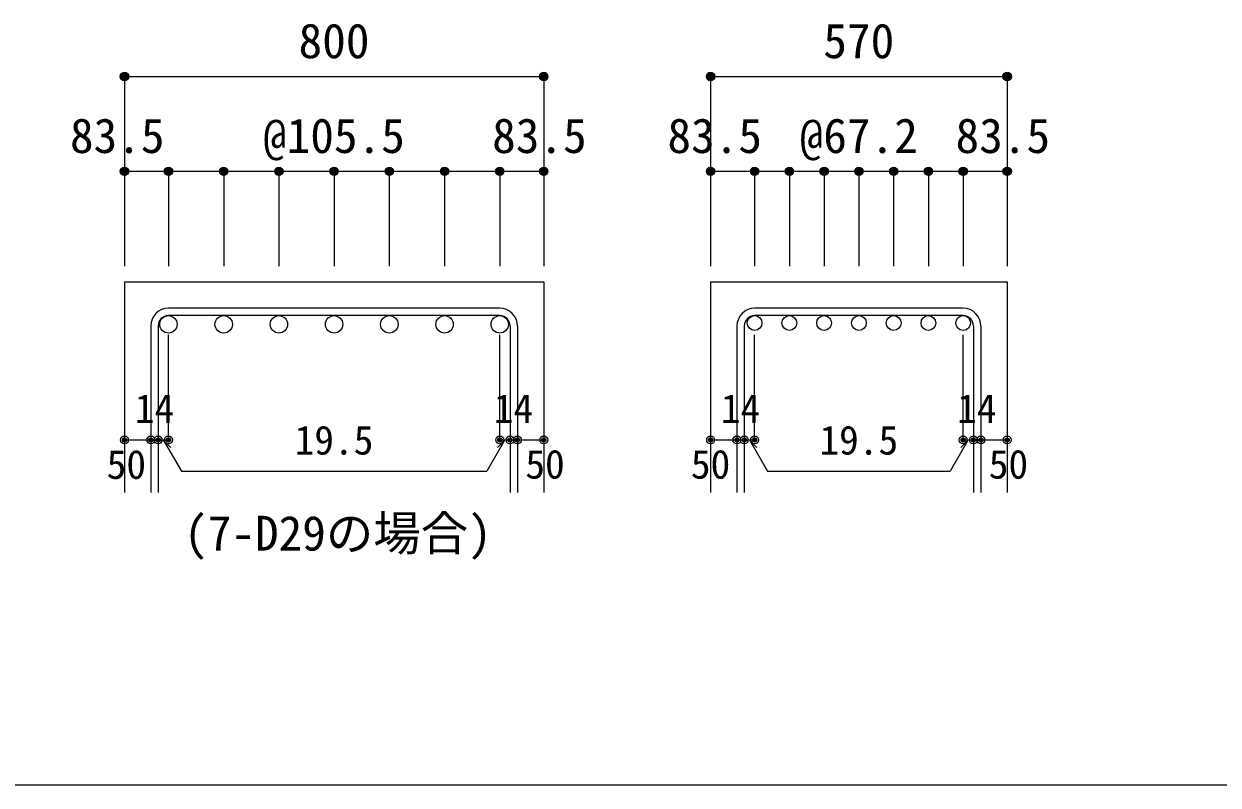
# Model space of a CAD drawing. Units: millimetres at full size, sheet at 1:30. Extents: x -5973 to 5954, y -4195 to 4201.
# Drawn here: x -1033 to 1234, y -4195 to -2750 of the extents above; entities that cross this region are included whole.
import ezdxf
from ezdxf.enums import TextEntityAlignment as Align

# ---------------------------------------------------------------- set-up
doc = ezdxf.new("R2010")
doc.units = ezdxf.units.MM
doc.header["$LTSCALE"] = 30
doc.header["$PDMODE"] = 32
doc.header["$PDSIZE"] = 15
for name, color, linetype in [('0-1', 2, 'Continuous'), ('0-5', 7, 'Continuous'), ('0-6', 7, 'Continuous'), ('0-7', 4, 'Continuous'), ('0-D', 4, 'Continuous'), ('F-0_枠', 6, 'Continuous')]:
    doc.layers.add(name, color=color, linetype=linetype)
doc.styles.add('ＭＳ ゴシック', font='')
doc.styles.get('ＭＳ ゴシック').set_extended_font_data('MS Gothic')

msp = doc.modelspace()

# ---------------------------------------------------------------- linework, layer by layer
at = {"layer": '0-1'}
for p, q in [((-841.87, -3239.89), (-841.87, -3639.89)), ((-841.87, -3239.89), (-45.87, -3239.89)), ((-45.87, -3239.89), (-45.87, -3639.89)), ((270.94, -3239.89), (270.94, -3639.89)), ((270.94, -3239.89), (833.94, -3239.89)), ((833.94, -3239.89), (833.94, -3639.89))]:
    msp.add_line(p, q, dxfattribs=at)
at = {"layer": '0-5', "color": 3}
for centre, radius in [((-758.37, -3320.39), 16.5), ((-653.54, -3320.39), 16.5), ((-548.7, -3320.39), 16.5), ((-443.87, -3320.39), 16.5), ((-339.04, -3320.39), 16.5), ((-234.2, -3320.39), 16.5), ((-129.37, -3320.39), 16.5), ((354.44, -3317.89), 14), ((420.44, -3317.89), 14), ((486.44, -3317.89), 14), ((552.44, -3317.89), 14), ((618.44, -3317.89), 14), ((684.44, -3317.89), 14), ((750.44, -3317.89), 14)]:
    msp.add_circle(centre, radius, dxfattribs=at)
at = {"layer": '0-6'}
for p, q in [((-129.37, -3289.89), (-758.37, -3289.89)), ((-129.37, -3303.89), (-758.37, -3303.89)), ((750.44, -3289.89), (354.44, -3289.89)), ((750.44, -3303.89), (354.44, -3303.89)), ((-791.87, -3323.39), (-791.87, -3639.89)), ((-777.87, -3323.39), (-777.87, -3639.89)), ((-109.87, -3323.39), (-109.87, -3639.89)), ((-95.87, -3323.39), (-95.87, -3639.89)), ((320.94, -3323.39), (320.94, -3639.89)), ((334.94, -3323.39), (334.94, -3639.89)), ((769.94, -3323.39), (769.94, -3639.89)), ((783.94, -3323.39), (783.94, -3639.89))]:
    msp.add_line(p, q, dxfattribs=at)
for centre, radius, start, end in [((-758.37, -3323.39), 33.5, 90, 180), ((-758.37, -3323.39), 19.5, 90, 180), ((-129.37, -3323.39), 33.5, 0, 90), ((-129.37, -3323.39), 19.5, 0, 90), ((354.44, -3323.39), 33.5, 90, 180), ((354.44, -3323.39), 19.5, 90, 180), ((750.44, -3323.39), 33.5, 0, 90), ((750.44, -3323.39), 19.5, 0, 90)]:
    msp.add_arc(centre, radius, start, end, dxfattribs=at)
at = {"layer": '0-D'}
for p, q in [((-841.87, -2849.89), (-45.87, -2849.89)), ((-45.87, -2849.89), (-45.87, -3029.89)), ((-45.87, -2849.89), (-45.87, -3029.89)), ((270.94, -2849.89), (833.94, -2849.89)), ((833.94, -2849.89), (833.94, -3029.89)), ((833.94, -2849.89), (833.94, -3029.89)), ((-758.37, -3029.89), (-841.87, -3029.89)), ((-758.37, -3029.89), (-758.37, -3209.89)), ((-443.87, -3029.89), (-758.37, -3029.89)), ((-653.54, -3029.89), (-653.54, -3209.89)), ((-548.7, -3029.89), (-548.7, -3209.89)), ((-129.37, -3029.89), (-443.87, -3029.89)), ((-443.87, -3029.89), (-443.87, -3209.89)), ((-339.04, -3029.89), (-339.04, -3209.89)), ((-234.2, -3029.89), (-234.2, -3209.89)), ((-129.37, -3029.89), (-129.37, -3209.89)), ((-45.87, -3029.89), (-129.37, -3029.89)), ((-45.87, -3029.89), (-45.87, -3209.89)), ((-45.87, -3029.89), (-45.87, -3209.89)), ((354.44, -3029.89), (270.94, -3029.89)), ((354.44, -3029.89), (354.44, -3209.89)), ((552.44, -3029.89), (354.44, -3029.89)), ((420.44, -3029.89), (420.44, -3209.89)), ((486.44, -3029.89), (486.44, -3209.89)), ((552.44, -3029.89), (552.44, -3209.89)), ((750.44, -3029.89), (552.44, -3029.89)), ((618.44, -3029.89), (618.44, -3209.89)), ((684.44, -3029.89), (684.44, -3209.89)), ((750.44, -3029.89), (750.44, -3209.89)), ((833.94, -3029.89), (750.44, -3029.89)), ((833.94, -3029.89), (833.94, -3209.89)), ((833.94, -3029.89), (833.94, -3209.89)), ((-129.37, -3539.89), (-129.37, -3340.56)), ((750.44, -3539.89), (750.44, -3340.56)), ((-841.87, -3539.89), (-791.87, -3539.89)), ((-768.12, -3539.89), (-733.9, -3599.17)), ((-768.12, -3539.89), (-753.98, -3554.04)), ((-119.62, -3539.89), (-153.84, -3599.17)), ((-119.62, -3539.89), (-133.76, -3554.04)), ((-129.37, -3539.89), (-45.87, -3539.89)), ((-109.87, -3539.89), (-95.87, -3539.89)), ((270.94, -3539.89), (320.94, -3539.89)), ((344.69, -3539.89), (378.91, -3599.17)), ((344.69, -3539.89), (358.83, -3554.04)), ((760.19, -3539.89), (725.96, -3599.17)), ((760.19, -3539.89), (746.04, -3554.04)), ((750.44, -3539.89), (833.94, -3539.89)), ((769.94, -3539.89), (783.94, -3539.89)), ((-733.9, -3599.17), (-153.84, -3599.17)), ((378.91, -3599.17), (725.96, -3599.17))]:
    msp.add_line(p, q, dxfattribs=at)
for points in [[(-841.87, -2849.89), (-841.87, -3029.89), (-841.87, -3209.89)], [(270.94, -2849.89), (270.94, -3029.89), (270.94, -3209.89)], [(-791.87, -3539.89), (-758.37, -3539.89), (-758.37, -3340.56)], [(320.94, -3539.89), (354.44, -3539.89), (354.44, -3340.56)]]:
    msp.add_lwpolyline(points, dxfattribs=at)
for centre, radius in [((-841.87, -2849.89), 8), ((-841.87, -2849.89), 7.2), ((-841.87, -2849.89), 6.4), ((-841.87, -2849.89), 5.6), ((-841.87, -2849.89), 4.8), ((-841.87, -2849.89), 4), ((-841.87, -2849.89), 3.2), ((-841.87, -2849.89), 2.4), ((-841.87, -2849.89), 1.6), ((-841.87, -2849.89), 0.8), ((-45.87, -2849.89), 8), ((-45.87, -2849.89), 7.2), ((-45.87, -2849.89), 6.4), ((-45.87, -2849.89), 5.6), ((-45.87, -2849.89), 4.8), ((-45.87, -2849.89), 4), ((-45.87, -2849.89), 3.2), ((-45.87, -2849.89), 2.4), ((-45.87, -2849.89), 1.6), ((-45.87, -2849.89), 0.8), ((270.94, -2849.89), 8), ((270.94, -2849.89), 7.2), ((270.94, -2849.89), 6.4), ((270.94, -2849.89), 5.6), ((270.94, -2849.89), 4.8), ((270.94, -2849.89), 4), ((270.94, -2849.89), 3.2), ((270.94, -2849.89), 2.4), ((270.94, -2849.89), 1.6), ((270.94, -2849.89), 0.8), ((833.94, -2849.89), 8), ((833.94, -2849.89), 7.2), ((833.94, -2849.89), 6.4), ((833.94, -2849.89), 5.6), ((833.94, -2849.89), 4.8), ((833.94, -2849.89), 4), ((833.94, -2849.89), 3.2), ((833.94, -2849.89), 2.4), ((833.94, -2849.89), 1.6), ((833.94, -2849.89), 0.8), ((-841.87, -3029.89), 8), ((-841.87, -3029.89), 7.2), ((-841.87, -3029.89), 6.4), ((-841.87, -3029.89), 5.6), ((-841.87, -3029.89), 4.8), ((-841.87, -3029.89), 4), ((-841.87, -3029.89), 3.2), ((-841.87, -3029.89), 2.4), ((-841.87, -3029.89), 1.6), ((-841.87, -3029.89), 0.8), ((-758.37, -3029.89), 8), ((-758.37, -3029.89), 7.2), ((-758.37, -3029.89), 6.4), ((-758.37, -3029.89), 5.6), ((-758.37, -3029.89), 4.8), ((-758.37, -3029.89), 4), ((-758.37, -3029.89), 3.2), ((-758.37, -3029.89), 2.4), ((-758.37, -3029.89), 1.6), ((-758.37, -3029.89), 0.8), ((-653.54, -3029.89), 8), ((-653.54, -3029.89), 7.2), ((-653.54, -3029.89), 6.4), ((-653.54, -3029.89), 5.6), ((-653.54, -3029.89), 4.8), ((-653.54, -3029.89), 4), ((-653.54, -3029.89), 3.2), ((-653.54, -3029.89), 2.4), ((-653.54, -3029.89), 1.6), ((-653.54, -3029.89), 0.8), ((-548.7, -3029.89), 8), ((-548.7, -3029.89), 7.2), ((-548.7, -3029.89), 6.4), ((-548.7, -3029.89), 5.6), ((-548.7, -3029.89), 4.8), ((-548.7, -3029.89), 4), ((-548.7, -3029.89), 3.2), ((-548.7, -3029.89), 2.4), ((-548.7, -3029.89), 1.6), ((-548.7, -3029.89), 0.8), ((-443.87, -3029.89), 8), ((-443.87, -3029.89), 7.2), ((-443.87, -3029.89), 6.4), ((-443.87, -3029.89), 5.6), ((-443.87, -3029.89), 4.8), ((-443.87, -3029.89), 4), ((-443.87, -3029.89), 3.2), ((-443.87, -3029.89), 2.4), ((-443.87, -3029.89), 1.6), ((-443.87, -3029.89), 0.8), ((-339.04, -3029.89), 8), ((-339.04, -3029.89), 7.2), ((-339.04, -3029.89), 6.4), ((-339.04, -3029.89), 5.6), ((-339.04, -3029.89), 4.8), ((-339.04, -3029.89), 4), ((-339.04, -3029.89), 3.2), ((-339.04, -3029.89), 2.4), ((-339.04, -3029.89), 1.6), ((-339.04, -3029.89), 0.8), ((-234.2, -3029.89), 8), ((-234.2, -3029.89), 7.2), ((-234.2, -3029.89), 6.4), ((-234.2, -3029.89), 5.6), ((-234.2, -3029.89), 4.8), ((-234.2, -3029.89), 4), ((-234.2, -3029.89), 3.2), ((-234.2, -3029.89), 2.4), ((-234.2, -3029.89), 1.6), ((-234.2, -3029.89), 0.8), ((-129.37, -3029.89), 8), ((-129.37, -3029.89), 7.2), ((-129.37, -3029.89), 6.4), ((-129.37, -3029.89), 5.6), ((-129.37, -3029.89), 4.8), ((-129.37, -3029.89), 4), ((-129.37, -3029.89), 3.2), ((-129.37, -3029.89), 2.4), ((-129.37, -3029.89), 1.6), ((-129.37, -3029.89), 0.8), ((-45.87, -3029.89), 8), ((-45.87, -3029.89), 7.2), ((-45.87, -3029.89), 6.4), ((-45.87, -3029.89), 5.6), ((-45.87, -3029.89), 4.8), ((-45.87, -3029.89), 4), ((-45.87, -3029.89), 3.2), ((-45.87, -3029.89), 2.4), ((-45.87, -3029.89), 1.6), ((-45.87, -3029.89), 0.8), ((270.94, -3029.89), 8), ((270.94, -3029.89), 7.2), ((270.94, -3029.89), 6.4), ((270.94, -3029.89), 5.6), ((270.94, -3029.89), 4.8), ((270.94, -3029.89), 4), ((270.94, -3029.89), 3.2), ((270.94, -3029.89), 2.4), ((270.94, -3029.89), 1.6), ((270.94, -3029.89), 0.8), ((354.44, -3029.89), 8), ((354.44, -3029.89), 7.2), ((354.44, -3029.89), 6.4), ((354.44, -3029.89), 5.6), ((354.44, -3029.89), 4.8), ((354.44, -3029.89), 4), ((354.44, -3029.89), 3.2), ((354.44, -3029.89), 2.4), ((354.44, -3029.89), 1.6), ((354.44, -3029.89), 0.8), ((420.44, -3029.89), 8), ((420.44, -3029.89), 7.2), ((420.44, -3029.89), 6.4), ((420.44, -3029.89), 5.6), ((420.44, -3029.89), 4.8), ((420.44, -3029.89), 4), ((420.44, -3029.89), 3.2), ((420.44, -3029.89), 2.4), ((420.44, -3029.89), 1.6), ((420.44, -3029.89), 0.8), ((486.44, -3029.89), 8), ((486.44, -3029.89), 7.2), ((486.44, -3029.89), 6.4), ((486.44, -3029.89), 5.6), ((486.44, -3029.89), 4.8), ((486.44, -3029.89), 4), ((486.44, -3029.89), 3.2), ((486.44, -3029.89), 2.4), ((486.44, -3029.89), 1.6), ((486.44, -3029.89), 0.8), ((552.44, -3029.89), 8), ((552.44, -3029.89), 7.2), ((552.44, -3029.89), 6.4), ((552.44, -3029.89), 5.6), ((552.44, -3029.89), 4.8), ((552.44, -3029.89), 4), ((552.44, -3029.89), 3.2), ((552.44, -3029.89), 2.4), ((552.44, -3029.89), 1.6), ((552.44, -3029.89), 0.8), ((618.44, -3029.89), 8), ((618.44, -3029.89), 7.2), ((618.44, -3029.89), 6.4), ((618.44, -3029.89), 5.6), ((618.44, -3029.89), 4.8), ((618.44, -3029.89), 4), ((618.44, -3029.89), 3.2), ((618.44, -3029.89), 2.4), ((618.44, -3029.89), 1.6), ((618.44, -3029.89), 0.8), ((684.44, -3029.89), 8), ((684.44, -3029.89), 7.2), ((684.44, -3029.89), 6.4), ((684.44, -3029.89), 5.6), ((684.44, -3029.89), 4.8), ((684.44, -3029.89), 4), ((684.44, -3029.89), 3.2), ((684.44, -3029.89), 2.4), ((684.44, -3029.89), 1.6), ((684.44, -3029.89), 0.8), ((750.44, -3029.89), 8), ((750.44, -3029.89), 7.2), ((750.44, -3029.89), 6.4), ((750.44, -3029.89), 5.6), ((750.44, -3029.89), 4.8), ((750.44, -3029.89), 4), ((750.44, -3029.89), 3.2), ((750.44, -3029.89), 2.4), ((750.44, -3029.89), 1.6), ((750.44, -3029.89), 0.8), ((833.94, -3029.89), 8), ((833.94, -3029.89), 7.2), ((833.94, -3029.89), 6.4), ((833.94, -3029.89), 5.6), ((833.94, -3029.89), 4.8), ((833.94, -3029.89), 4), ((833.94, -3029.89), 3.2), ((833.94, -3029.89), 2.4), ((833.94, -3029.89), 1.6), ((833.94, -3029.89), 0.8), ((-841.87, -3539.89), 4), ((-841.87, -3539.89), 3.6), ((-841.87, -3539.89), 3.2), ((-791.87, -3539.89), 4), ((-791.87, -3539.89), 3.6), ((-791.87, -3539.89), 3.2), ((-777.87, -3539.89), 4), ((-777.87, -3539.89), 3.6), ((-777.87, -3539.89), 3.2), ((-758.37, -3539.89), 4), ((-758.37, -3539.89), 3.6), ((-758.37, -3539.89), 3.2), ((-129.37, -3539.89), 4), ((-129.37, -3539.89), 3.6), ((-129.37, -3539.89), 3.2), ((-109.87, -3539.89), 4), ((-109.87, -3539.89), 3.6), ((-109.87, -3539.89), 3.2), ((-95.87, -3539.89), 4), ((-95.87, -3539.89), 3.6), ((-95.87, -3539.89), 3.2), ((-45.87, -3539.89), 4), ((-45.87, -3539.89), 3.6), ((-45.87, -3539.89), 3.2), ((270.94, -3539.89), 4), ((270.94, -3539.89), 3.6), ((270.94, -3539.89), 3.2), ((320.94, -3539.89), 4), ((320.94, -3539.89), 3.6), ((320.94, -3539.89), 3.2), ((334.94, -3539.89), 4), ((334.94, -3539.89), 3.6), ((334.94, -3539.89), 3.2), ((354.44, -3539.89), 4), ((354.44, -3539.89), 3.6), ((354.44, -3539.89), 3.2), ((750.44, -3539.89), 4), ((750.44, -3539.89), 3.6), ((750.44, -3539.89), 3.2), ((769.94, -3539.89), 4), ((769.94, -3539.89), 3.6), ((769.94, -3539.89), 3.2), ((783.94, -3539.89), 4), ((783.94, -3539.89), 3.6), ((783.94, -3539.89), 3.2), ((833.94, -3539.89), 4), ((833.94, -3539.89), 3.6), ((833.94, -3539.89), 3.2), ((-841.87, -3539.89), 2.8), ((-841.87, -3539.89), 2.4), ((-841.87, -3539.89), 2), ((-841.87, -3539.89), 1.6), ((-841.87, -3539.89), 1.2), ((-841.87, -3539.89), 0.8), ((-841.87, -3539.89), 0.4), ((-791.87, -3539.89), 2.8), ((-791.87, -3539.89), 2.4), ((-791.87, -3539.89), 2), ((-791.87, -3539.89), 1.6), ((-791.87, -3539.89), 1.2), ((-791.87, -3539.89), 0.8), ((-791.87, -3539.89), 0.4), ((-777.87, -3539.89), 2.8), ((-777.87, -3539.89), 2.4), ((-777.87, -3539.89), 2), ((-777.87, -3539.89), 1.6), ((-777.87, -3539.89), 1.2), ((-777.87, -3539.89), 0.8), ((-777.87, -3539.89), 0.4), ((-758.37, -3539.89), 2.8), ((-758.37, -3539.89), 2.4), ((-758.37, -3539.89), 2), ((-758.37, -3539.89), 1.6), ((-758.37, -3539.89), 1.2), ((-758.37, -3539.89), 0.8), ((-758.37, -3539.89), 0.4), ((-129.37, -3539.89), 2.8), ((-129.37, -3539.89), 2.4), ((-129.37, -3539.89), 2), ((-129.37, -3539.89), 1.6), ((-129.37, -3539.89), 1.2), ((-129.37, -3539.89), 0.8), ((-129.37, -3539.89), 0.4), ((-109.87, -3539.89), 2.8), ((-109.87, -3539.89), 2.4), ((-109.87, -3539.89), 2), ((-109.87, -3539.89), 1.6), ((-109.87, -3539.89), 1.2), ((-109.87, -3539.89), 0.8), ((-109.87, -3539.89), 0.4), ((-95.87, -3539.89), 2.8), ((-95.87, -3539.89), 2.4), ((-95.87, -3539.89), 2), ((-95.87, -3539.89), 1.6), ((-95.87, -3539.89), 1.2), ((-95.87, -3539.89), 0.8), ((-95.87, -3539.89), 0.4), ((-45.87, -3539.89), 2.8), ((-45.87, -3539.89), 2.4), ((-45.87, -3539.89), 2), ((-45.87, -3539.89), 1.6), ((-45.87, -3539.89), 1.2), ((-45.87, -3539.89), 0.8), ((-45.87, -3539.89), 0.4), ((270.94, -3539.89), 2.8), ((270.94, -3539.89), 2.4), ((270.94, -3539.89), 2), ((270.94, -3539.89), 1.6), ((270.94, -3539.89), 1.2), ((270.94, -3539.89), 0.8), ((270.94, -3539.89), 0.4), ((320.94, -3539.89), 2.8), ((320.94, -3539.89), 2.4), ((320.94, -3539.89), 2), ((320.94, -3539.89), 1.6), ((320.94, -3539.89), 1.2), ((320.94, -3539.89), 0.8), ((320.94, -3539.89), 0.4), ((334.94, -3539.89), 2.8), ((334.94, -3539.89), 2.4), ((334.94, -3539.89), 2), ((334.94, -3539.89), 1.6), ((334.94, -3539.89), 1.2), ((334.94, -3539.89), 0.8), ((334.94, -3539.89), 0.4), ((354.44, -3539.89), 2.8), ((354.44, -3539.89), 2.4), ((354.44, -3539.89), 2), ((354.44, -3539.89), 1.6), ((354.44, -3539.89), 1.2), ((354.44, -3539.89), 0.8), ((354.44, -3539.89), 0.4), ((750.44, -3539.89), 2.8), ((750.44, -3539.89), 2.4), ((750.44, -3539.89), 2), ((750.44, -3539.89), 1.6), ((750.44, -3539.89), 1.2), ((750.44, -3539.89), 0.8), ((750.44, -3539.89), 0.4), ((769.94, -3539.89), 2.8), ((769.94, -3539.89), 2.4), ((769.94, -3539.89), 2), ((769.94, -3539.89), 1.6), ((769.94, -3539.89), 1.2), ((769.94, -3539.89), 0.8), ((769.94, -3539.89), 0.4), ((783.94, -3539.89), 2.8), ((783.94, -3539.89), 2.4), ((783.94, -3539.89), 2), ((783.94, -3539.89), 1.6), ((783.94, -3539.89), 1.2), ((783.94, -3539.89), 0.8), ((783.94, -3539.89), 0.4), ((833.94, -3539.89), 2.8), ((833.94, -3539.89), 2.4), ((833.94, -3539.89), 2), ((833.94, -3539.89), 1.6), ((833.94, -3539.89), 1.2), ((833.94, -3539.89), 0.8), ((833.94, -3539.89), 0.4)]:
    msp.add_circle(centre, radius, dxfattribs=at)
at = {"layer": '0-D', "color": 7}
for p in [(-841.87, -2849.89), (-45.87, -2849.89), (270.94, -2849.89), (833.94, -2849.89), (-841.87, -3029.89), (-758.37, -3029.89), (-653.54, -3029.89), (-548.7, -3029.89), (-443.87, -3029.89), (-339.04, -3029.89), (-234.2, -3029.89), (-129.37, -3029.89), (-45.87, -3029.89), (270.94, -3029.89), (354.44, -3029.89), (420.44, -3029.89), (486.44, -3029.89), (552.44, -3029.89), (618.44, -3029.89), (684.44, -3029.89), (750.44, -3029.89), (833.94, -3029.89), (-841.87, -3539.89), (-791.87, -3539.89), (-777.87, -3539.89), (-758.37, -3539.89), (-129.37, -3539.89), (-109.87, -3539.89), (-95.87, -3539.89), (-45.87, -3539.89), (270.94, -3539.89), (320.94, -3539.89), (334.94, -3539.89), (354.44, -3539.89), (750.44, -3539.89), (769.94, -3539.89), (783.94, -3539.89), (833.94, -3539.89)]:
    msp.add_point(p, dxfattribs=at)
at = {"layer": 'F-0_枠'}
msp.add_line((5954.1, -4195.24), (-5972.88, -4195.24), dxfattribs=at)

# ---------------------------------------------------------------- texts
at = {"layer": '0-7', "color": 7, "style": 'ＭＳ ゴシック'}
msp.add_text('(7-D29の場合)', height=65.98, dxfattribs=at).set_placement((-728.79, -3769.72), align=Align.BOTTOM_LEFT)
at = {"layer": '0-D', "style": 'ＭＳ ゴシック'}
for s, height, p in [('800', 65.98, (-511.37, -2834.89)), ('570', 65.98, (484.94, -2834.89)), ('83.5', 65.98, (-945.37, -3014.89)), ('@105.5', 65.98, (-578.87, -3014.89)), ('83.5', 65.98, (-143.87, -3014.89)), ('83.5', 65.98, (188.94, -3014.89)), ('@67.2', 65.98, (439.94, -3014.89)), ('83.5', 65.98, (735.94, -3014.89)), ('14', 54.99, (-822.41, -3524.44)), ('14', 54.99, (-140.83, -3524.44)), ('14', 54.99, (290.4, -3524.44)), ('14', 54.99, (738.98, -3524.44)), ('19.5', 54.99, (-518.87, -3584.17)), ('19.5', 54.99, (477.44, -3584.17)), ('50', 54.99, (-875.73, -3630.31)), ('50', 54.99, (-80.87, -3629.89)), ('50', 54.99, (233.44, -3629.89)), ('50', 54.99, (798.94, -3629.89))]:
    msp.add_text(s, height=height, dxfattribs=at).set_placement(p, align=Align.BOTTOM_LEFT)

doc.saveas('drawing.dxf')
